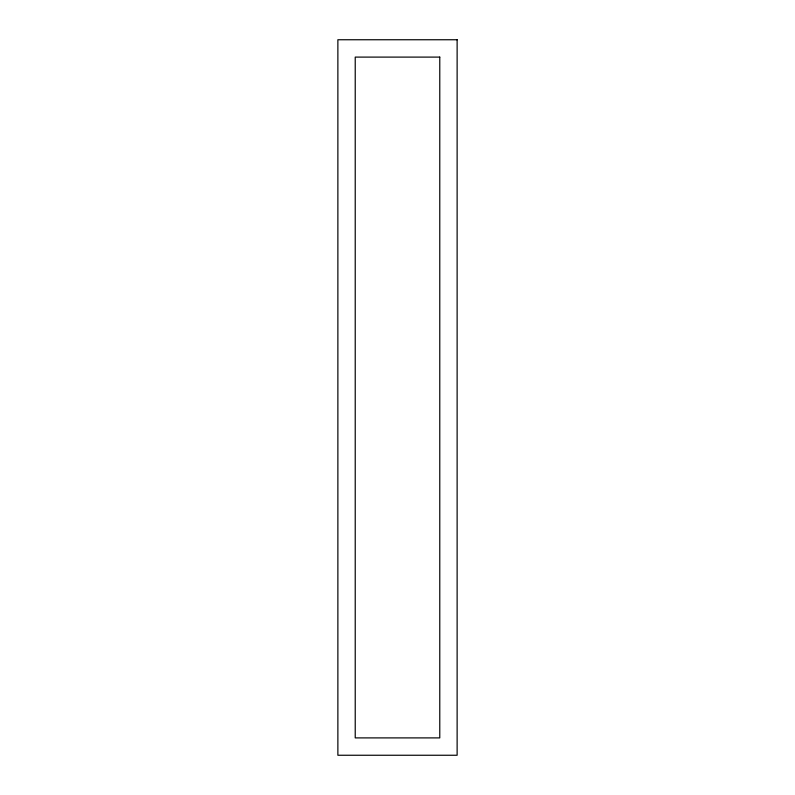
<?xml version="1.0" encoding="UTF-8"?>
<svg xmlns="http://www.w3.org/2000/svg" width="795" height="795" viewBox="0 0 795 795"><rect width="100%" height="100%" fill="white"/><g stroke="black" fill="none" stroke-linecap="round" stroke-linejoin="round"><path stroke-width="1.19" d="M457.125 39.75L337.875 39.75L337.875 755.25L457.125 755.25L457.125 39.75M439.774 57.101L355.226 57.101L355.226 737.899L439.774 737.899L439.774 57.101"/></g></svg>
